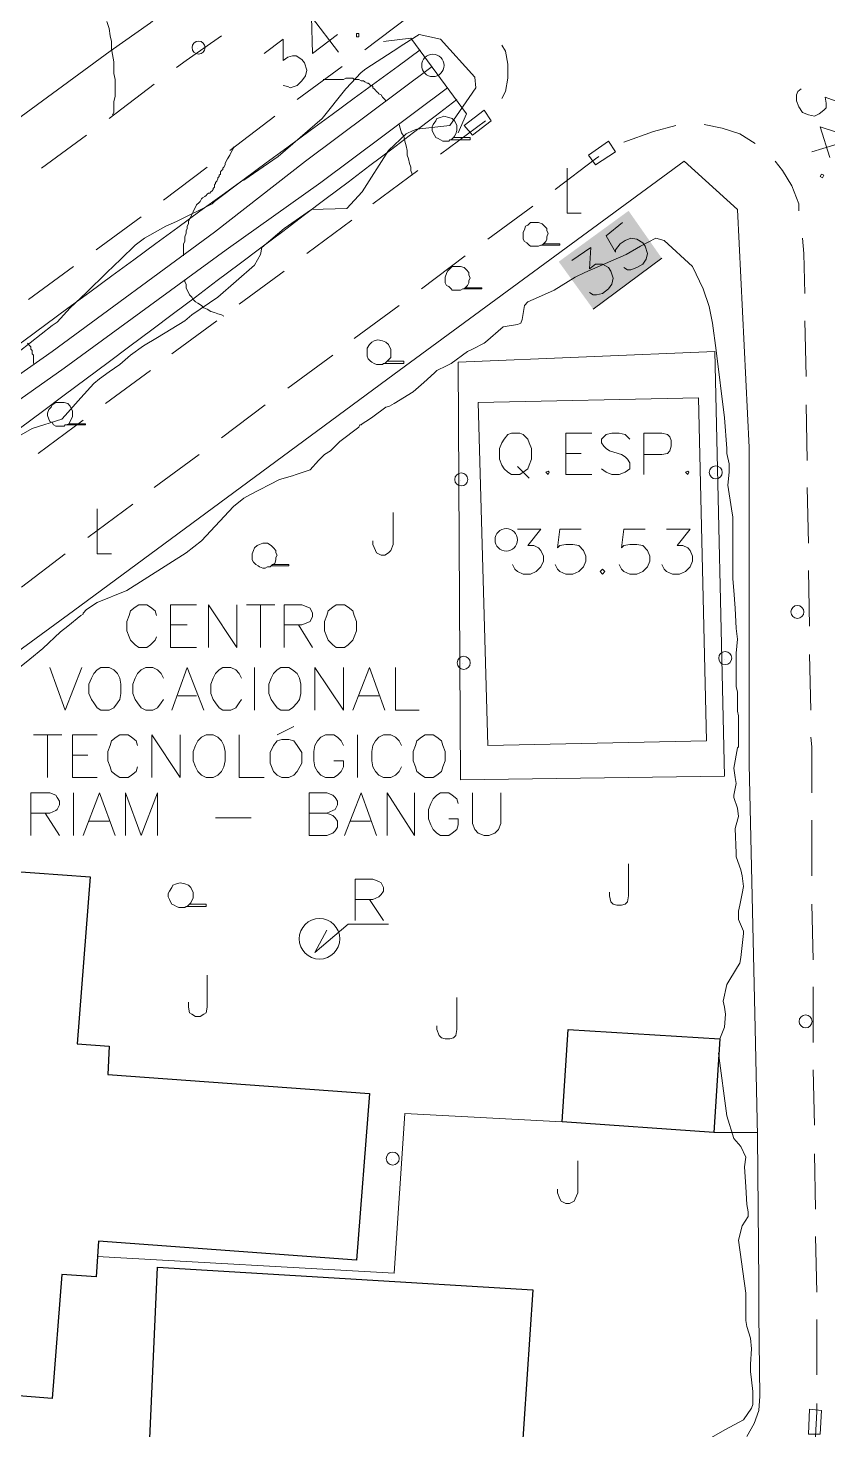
# Model space of a CAD drawing. Extents: x -2391 to 32076, y -11492 to 5852.
# Drawn here: x 4566.8 to 4624, y -953.5 to -853.2 of the extents above; entities that cross this region are included whole.
import ezdxf

# ---------------------------------------------------------------- set-up
doc = ezdxf.new("R2010")
doc.units = 0
doc.header["$LTSCALE"] = 7
for name, color, linetype in [('ALVE-CT', 3, 'CONTINUOUS'), ('PDF_A101 - EDIFICACAO', 7, 'CONTINUOUS'), ('PDF_A124 - MURO', 7, 'CONTINUOUS'), ('PDF_A133 - CANTEIRO_JARDIM_ESTUFA', 7, 'CONTINUOUS'), ('PDF_A134 - QUADRA_ESPORTES', 7, 'CONTINUOUS'), ('PDF_B215 - OUTRAS_ENTIDADES_PUBLICAS', 7, 'CONTINUOUS'), ('PDF_C301 - MEIO_FIO_2D', 7, 'CONTINUOUS'), ('PDF_C316 - BUEIRO', 7, 'CONTINUOUS'), ('PDF_C317 - BOCA_LOBO', 7, 'CONTINUOUS'), ('PDF_F601 - LIMITE_VEGETACAO', 7, 'CONTINUOUS'), ('PDF_F602 - ARVORE_ISOLADA', 7, 'CONTINUOUS'), ('PDF_G705 - CANAL', 7, 'CONTINUOUS'), ('PDF_H805 - RESERVATORIO', 7, 'CONTINUOUS'), ('PDF_I902 - LUMINARIA', 7, 'CONTINUOUS'), ('PDF_I903 - POSTE', 7, 'CONTINUOUS'), ('PDF_M1306 - SETA_INDICADORA_TEXTO', 7, 'CONTINUOUS'), ('PDF_N1401 - CURVA_MESTRA', 7, 'CONTINUOUS'), ('PDF_N1402 - CURVA_INTERMEDIARIA', 7, 'CONTINUOUS'), ('PDF_N1403 - COTA_DE_APARELHO', 7, 'CONTINUOUS')]:
    doc.layers.add(name, color=color, linetype=linetype)

msp = doc.modelspace()

# ---------------------------------------------------------------- linework, layer by layer
at = {"layer": 'ALVE-CT'}
msp.add_circle((4550.796, -1271.53), 500, dxfattribs=at)
at = {"layer": 'PDF_A101 - EDIFICACAO', "lineweight": 30}
for points in [[(4591.18, -929.404), (4590.249, -941.341), (4571.792, -939.987), (4571.623, -942.527), (4569.168, -942.357), (4568.49, -951.247), (4556.722, -950.316), (4557.399, -941.511), (4555.283, -941.341), (4557.315, -912.894), (4571.2, -913.91), (4570.268, -925.848), (4572.554, -926.017), (4572.47, -928.049)], [(4616.241, -925.509), (4615.817, -932.198), (4604.98, -931.436), (4605.404, -924.832)], [(4602.864, -943.458), (4602.017, -956.242), (4575.433, -954.634), (4576.025, -941.849)]]:
    msp.add_lwpolyline(points, close=True, dxfattribs=at)
at = {"layer": 'PDF_A124 - MURO', "lineweight": 9}
for points in [[(4382.208, -800.809), (4408.645, -832.125), (4442.68, -872.171), (4443.019, -872.595), (4446.49, -877.42), (4473.498, -914.757), (4488.906, -903.243), (4495.172, -910.778), (4523.28, -890.713), (4525.058, -889.443), (4541.652, -877.505), (4543.261, -876.404), (4545.97, -874.372), (4572.639, -854.815), (4575.517, -852.783), (4577.126, -851.513), (4600.07, -834.581), (4624.114, -816.547)], [(4618.188, -953.956), (4618.696, -953.025), (4619.035, -952.094), (4619.119, -951.078), (4619.035, -945.236), (4619.035, -942.95), (4618.95, -932.452), (4618.781, -924.747), (4618.357, -905.867), (4618.357, -883.177), (4617.511, -866.16), (4613.701, -862.689), (4592.958, -877.928), (4570.014, -894.861), (4520.401, -931.182)], [(4571.708, -941.088), (4592.958, -942.273), (4593.72, -930.843), (4604.98, -931.436)], [(4615.817, -932.198), (4618.95, -932.198)]]:
    msp.add_lwpolyline(points, dxfattribs=at)
msp.add_lwpolyline([(4597.53, -877.082), (4615.902, -876.32), (4616.579, -906.714), (4597.699, -906.968)], close=True, dxfattribs=at)
for centre, radius, start, end in [((12150.155, -11182.879), 12796.63, 126.1865297, 126.7465146), ((1588.017, 3108.483), 4979.148, 305.746913, 307.186131)]:
    msp.add_arc(centre, radius, start, end, dxfattribs=at)
at = {"layer": 'PDF_A133 - CANTEIRO_JARDIM_ESTUFA', "lineweight": 9}
for points in [[(4592.874, -887.834), (4592.874, -890.12), (4592.704, -890.543), (4592.535, -890.713), (4592.281, -890.882), (4592.027, -890.882), (4591.688, -890.713), (4591.604, -890.543), (4591.434, -890.12), (4591.434, -889.866)], [(4609.722, -912.979), (4609.722, -915.265), (4609.637, -915.688), (4609.468, -915.858), (4609.214, -915.942), (4608.875, -915.942), (4608.621, -915.858), (4608.452, -915.688), (4608.367, -915.265), (4608.367, -915.011)], [(4579.581, -920.938), (4579.581, -923.223), (4579.497, -923.647), (4579.327, -923.731), (4579.073, -923.901), (4578.735, -923.901), (4578.481, -923.731), (4578.311, -923.647), (4578.227, -923.223), (4578.227, -922.885)], [(4597.445, -922.546), (4597.445, -924.832), (4597.361, -925.255), (4597.191, -925.425), (4596.937, -925.509), (4596.599, -925.509), (4596.345, -925.425), (4596.175, -925.255), (4596.006, -924.832), (4596.006, -924.578)], [(4606.081, -934.23), (4606.081, -936.516), (4605.912, -936.939), (4605.827, -937.108), (4605.488, -937.278), (4605.234, -937.278), (4604.896, -937.108), (4604.811, -936.939), (4604.642, -936.516), (4604.642, -936.262)]]:
    msp.add_lwpolyline(points, dxfattribs=at)
at = {"layer": 'PDF_A134 - QUADRA_ESPORTES', "lineweight": 9}
for points in [[(4615.309, -904.174), (4614.717, -879.622), (4598.969, -879.96), (4599.647, -904.513)], [(4601.34, -882.162), (4601.086, -882.246), (4600.832, -882.585), (4600.663, -882.839), (4600.493, -883.262), (4600.493, -884.024), (4600.663, -884.447), (4600.832, -884.701), (4601.086, -884.955), (4601.34, -885.125), (4601.933, -885.125), (4602.187, -884.955), (4602.525, -884.701), (4602.61, -884.447), (4602.779, -884.024), (4602.779, -883.262), (4602.61, -882.839), (4602.525, -882.585), (4602.187, -882.246), (4601.933, -882.162)], [(4603.964, -884.871), (4603.795, -884.955), (4603.964, -885.125), (4604.049, -884.955)], [(4613.955, -884.871), (4613.785, -884.955), (4613.955, -885.125), (4614.039, -884.955)]]:
    msp.add_lwpolyline(points, close=True, dxfattribs=at)
for points in [[(4607.097, -885.125), (4605.234, -885.125), (4605.234, -882.162), (4607.097, -882.162)], [(4609.806, -882.585), (4609.468, -882.246), (4609.044, -882.162), (4608.536, -882.162), (4608.113, -882.246), (4607.774, -882.585), (4607.774, -882.839), (4607.944, -883.093), (4608.113, -883.262), (4608.367, -883.431), (4609.214, -883.685), (4609.468, -883.855), (4609.637, -884.024), (4609.806, -884.278), (4609.806, -884.701), (4609.468, -884.955), (4609.044, -885.125), (4608.536, -885.125), (4608.113, -884.955), (4607.774, -884.701)], [(4610.822, -885.125), (4610.822, -882.162), (4612.092, -882.162), (4612.515, -882.246), (4612.685, -882.416), (4612.769, -882.67), (4612.769, -883.093), (4612.685, -883.431), (4612.515, -883.601), (4612.092, -883.685), (4610.822, -883.685)], [(4605.234, -883.601), (4606.335, -883.601)], [(4601.763, -884.532), (4602.61, -885.379)]]:
    msp.add_lwpolyline(points, dxfattribs=at)
at = {"layer": 'PDF_B215 - OUTRAS_ENTIDADES_PUBLICAS', "lineweight": 9}
for points in [[(4575.941, -895.2), (4575.856, -894.861), (4575.517, -894.607), (4575.263, -894.438), (4574.671, -894.438), (4574.417, -894.607), (4574.078, -894.861), (4573.993, -895.2), (4573.824, -895.623), (4573.824, -896.3), (4573.993, -896.724), (4574.078, -896.978), (4574.417, -897.316), (4574.671, -897.486), (4575.263, -897.486), (4575.517, -897.316), (4575.856, -896.978), (4575.941, -896.724)], [(4578.819, -897.486), (4576.957, -897.486), (4576.957, -894.438), (4578.819, -894.438)], [(4579.666, -897.486), (4579.666, -894.438), (4581.698, -897.486), (4581.698, -894.438)], [(4582.375, -894.438), (4584.407, -894.438)], [(4583.391, -894.438), (4583.391, -897.486)], [(4585.084, -897.486), (4585.084, -894.438), (4586.354, -894.438), (4586.778, -894.607), (4586.947, -894.692), (4587.116, -895.03), (4587.116, -895.284), (4586.947, -895.623), (4586.778, -895.708), (4586.354, -895.877), (4585.084, -895.877)], [(4576.957, -895.877), (4578.142, -895.877)], [(4586.1, -895.877), (4587.116, -897.486)], [(4568.321, -898.925), (4569.422, -901.973), (4570.607, -898.925)], [(4576.449, -899.687), (4576.279, -899.348), (4576.025, -899.094), (4575.687, -898.925), (4575.179, -898.925), (4574.84, -899.094), (4574.586, -899.348), (4574.417, -899.687), (4574.247, -900.11), (4574.247, -900.788), (4574.417, -901.211), (4574.586, -901.465), (4574.84, -901.804), (4575.179, -901.973), (4575.687, -901.973), (4576.025, -901.804), (4576.279, -901.465), (4576.449, -901.211)], [(4577.041, -901.973), (4578.142, -898.925), (4579.327, -901.973)], [(4582.037, -899.687), (4581.867, -899.348), (4581.613, -899.094), (4581.275, -898.925), (4580.682, -898.925), (4580.428, -899.094), (4580.174, -899.348), (4580.005, -899.687), (4579.835, -900.11), (4579.835, -900.788), (4580.005, -901.211), (4580.174, -901.465), (4580.428, -901.804), (4580.682, -901.973), (4581.275, -901.973), (4581.613, -901.804), (4581.867, -901.465), (4582.037, -901.211)], [(4582.968, -898.925), (4582.968, -901.973)], [(4587.286, -901.973), (4587.286, -898.925), (4589.318, -901.973), (4589.318, -898.925)], [(4589.995, -901.973), (4591.18, -898.925), (4592.281, -901.973)], [(4593.043, -898.925), (4593.043, -901.973), (4594.736, -901.973)], [(4577.465, -900.957), (4578.819, -900.957)], [(4590.418, -900.957), (4591.858, -900.957)], [(4567.136, -903.751), (4569.168, -903.751)], [(4568.152, -903.751), (4568.152, -906.799)], [(4571.708, -906.799), (4569.93, -906.799), (4569.93, -903.751), (4571.708, -903.751)], [(4574.586, -904.513), (4574.501, -904.174), (4574.163, -903.92), (4573.909, -903.751), (4573.316, -903.751), (4573.062, -903.92), (4572.724, -904.174), (4572.639, -904.513), (4572.47, -904.936), (4572.47, -905.613), (4572.639, -906.037), (4572.724, -906.375), (4573.062, -906.629), (4573.316, -906.799), (4573.909, -906.799), (4574.163, -906.629), (4574.501, -906.375), (4574.586, -906.037)], [(4575.602, -906.799), (4575.602, -903.751), (4577.634, -906.799), (4577.634, -903.751)], [(4581.867, -903.751), (4581.867, -906.799), (4583.645, -906.799)], [(4584.576, -903.751), (4585.762, -903.158)], [(4589.318, -904.513), (4589.148, -904.174), (4588.894, -903.92), (4588.64, -903.751), (4588.048, -903.751), (4587.709, -903.92), (4587.455, -904.174), (4587.286, -904.513), (4587.201, -904.936), (4587.201, -905.613), (4587.286, -906.037), (4587.455, -906.375), (4587.709, -906.629), (4588.048, -906.799), (4588.64, -906.799), (4588.894, -906.629), (4589.148, -906.375), (4589.318, -906.037), (4589.318, -905.613), (4588.64, -905.613)], [(4590.334, -903.751), (4590.334, -906.799)], [(4593.466, -904.513), (4593.297, -904.174), (4593.043, -903.92), (4592.704, -903.751), (4592.196, -903.751), (4591.858, -903.92), (4591.604, -904.174), (4591.434, -904.513), (4591.35, -904.936), (4591.35, -905.613), (4591.434, -906.037), (4591.604, -906.375), (4591.858, -906.629), (4592.196, -906.799), (4592.704, -906.799), (4593.043, -906.629), (4593.297, -906.375), (4593.466, -906.037)], [(4569.93, -905.19), (4571.03, -905.19)], [(4566.966, -910.947), (4566.966, -907.899), (4568.321, -907.899), (4568.744, -908.069), (4568.829, -908.238), (4568.998, -908.492), (4568.998, -908.746), (4568.829, -909.085), (4568.744, -909.169), (4568.321, -909.339), (4566.966, -909.339)], [(4570.014, -907.899), (4570.014, -910.947)], [(4570.692, -910.947), (4571.877, -907.899), (4572.978, -910.947)], [(4573.739, -910.947), (4573.739, -907.899), (4574.84, -910.947), (4576.025, -907.899), (4576.025, -910.947)], [(4588.132, -909.339), (4588.556, -909.508), (4588.725, -909.677), (4588.894, -909.931), (4588.894, -910.355), (4588.725, -910.609), (4588.556, -910.778), (4588.132, -910.947), (4586.862, -910.947), (4586.862, -907.899), (4588.132, -907.899), (4588.556, -908.069), (4588.725, -908.238), (4588.894, -908.492), (4588.894, -908.746), (4588.725, -909.085), (4588.556, -909.169), (4588.132, -909.339), (4586.862, -909.339)], [(4589.402, -910.947), (4590.588, -907.899), (4591.688, -910.947)], [(4592.45, -910.947), (4592.45, -907.899), (4594.397, -910.947), (4594.397, -907.899)], [(4597.53, -908.661), (4597.445, -908.323), (4597.107, -908.069), (4596.853, -907.899), (4596.26, -907.899), (4596.006, -908.069), (4595.752, -908.323), (4595.583, -908.661), (4595.413, -909.085), (4595.413, -909.762), (4595.583, -910.185), (4595.752, -910.524), (4596.006, -910.778), (4596.26, -910.947), (4596.853, -910.947), (4597.107, -910.778), (4597.445, -910.524), (4597.53, -910.185), (4597.53, -909.762), (4596.853, -909.762)], [(4598.546, -907.899), (4598.546, -910.101), (4598.715, -910.524), (4598.969, -910.778), (4599.393, -910.947), (4599.731, -910.947), (4600.155, -910.778), (4600.409, -910.524), (4600.578, -910.101), (4600.578, -907.899)], [(4567.982, -909.339), (4568.998, -910.947)], [(4571.115, -909.931), (4572.554, -909.931)], [(4580.174, -909.677), (4582.714, -909.677)], [(4589.826, -909.931), (4591.265, -909.931)]]:
    msp.add_lwpolyline(points, dxfattribs=at)
for points in [[(4588.81, -894.438), (4588.556, -894.607), (4588.217, -894.861), (4588.132, -895.2), (4587.963, -895.623), (4587.963, -896.3), (4588.132, -896.724), (4588.217, -896.978), (4588.556, -897.316), (4588.81, -897.486), (4589.402, -897.486), (4589.656, -897.316), (4589.995, -896.978), (4590.08, -896.724), (4590.249, -896.3), (4590.249, -895.623), (4590.08, -895.2), (4589.995, -894.861), (4589.656, -894.607), (4589.402, -894.438)], [(4571.962, -898.925), (4571.708, -899.094), (4571.454, -899.348), (4571.284, -899.687), (4571.115, -900.11), (4571.115, -900.788), (4571.284, -901.211), (4571.454, -901.465), (4571.708, -901.804), (4571.962, -901.973), (4572.554, -901.973), (4572.893, -901.804), (4573.147, -901.465), (4573.316, -901.211), (4573.401, -900.788), (4573.401, -900.11), (4573.316, -899.687), (4573.147, -899.348), (4572.893, -899.094), (4572.554, -898.925)], [(4584.83, -898.925), (4584.576, -899.094), (4584.322, -899.348), (4584.153, -899.687), (4583.984, -900.11), (4583.984, -900.788), (4584.153, -901.211), (4584.322, -901.465), (4584.576, -901.804), (4584.83, -901.973), (4585.423, -901.973), (4585.677, -901.804), (4586.016, -901.465), (4586.185, -901.211), (4586.27, -900.788), (4586.27, -900.11), (4586.185, -899.687), (4586.016, -899.348), (4585.677, -899.094), (4585.423, -898.925)], [(4579.497, -903.751), (4579.158, -903.92), (4578.904, -904.174), (4578.735, -904.513), (4578.565, -904.936), (4578.565, -905.613), (4578.735, -906.037), (4578.904, -906.375), (4579.158, -906.629), (4579.497, -906.799), (4580.005, -906.799), (4580.343, -906.629), (4580.597, -906.375), (4580.767, -906.037), (4580.851, -905.613), (4580.851, -904.936), (4580.767, -904.513), (4580.597, -904.174), (4580.343, -903.92), (4580.005, -903.751)], [(4595.159, -903.751), (4594.905, -903.92), (4594.567, -904.174), (4594.482, -904.513), (4594.313, -904.936), (4594.313, -905.613), (4594.482, -906.037), (4594.567, -906.375), (4594.905, -906.629), (4595.159, -906.799), (4595.752, -906.799), (4596.006, -906.629), (4596.345, -906.375), (4596.429, -906.037), (4596.599, -905.613), (4596.599, -904.936), (4596.429, -904.513), (4596.345, -904.174), (4596.006, -903.92), (4595.752, -903.751)], [(4584.915, -904.089), (4584.576, -904.174), (4584.322, -904.513), (4584.068, -905.021), (4584.068, -905.783), (4584.322, -906.375), (4584.576, -906.629), (4584.915, -906.799), (4585.423, -906.799), (4585.762, -906.629), (4586.016, -906.375), (4586.354, -905.783), (4586.354, -905.021), (4586.016, -904.513), (4585.762, -904.174), (4585.423, -904.089)]]:
    msp.add_lwpolyline(points, close=True, dxfattribs=at)
at = {"layer": 'PDF_C301 - MEIO_FIO_2D', "lineweight": 9}
for points in [[(4593.974, -852.36), (4590.842, -854.73)], [(4577.38, -856), (4578.057, -855.492), (4580.597, -853.715)], [(4600.663, -858.202), (4600.917, -857.694), (4601.086, -856.762), (4601.086, -855.746), (4600.917, -854.815), (4600.663, -854.392)], [(4589.233, -855.916), (4586.016, -858.286)], [(4572.554, -859.641), (4575.771, -857.186)], [(4584.407, -859.472), (4581.19, -861.927)], [(4596.26, -862.181), (4599.477, -859.81)], [(4609.383, -861.334), (4611.5, -860.572), (4613.108, -860.149)], [(4615.14, -860.064), (4616.41, -860.318), (4617.68, -860.742), (4618.781, -861.419)], [(4567.728, -863.197), (4570.946, -860.826)], [(4604.472, -864.721), (4607.351, -862.52), (4607.605, -862.35)], [(4620.22, -862.689), (4620.728, -863.366), (4621.405, -864.467), (4621.913, -865.737), (4621.913, -866.245)], [(4579.581, -863.112), (4576.449, -865.483)], [(4591.434, -865.737), (4594.651, -863.366)], [(4574.84, -866.668), (4571.623, -869.039)], [(4599.647, -868.277), (4602.864, -865.906)], [(4586.693, -869.293), (4589.91, -866.922)], [(4622.167, -868.192), (4622.252, -869.293), (4622.336, -872.171)], [(4594.905, -871.833), (4598.038, -869.462)], [(4570.014, -870.224), (4566.797, -872.595)], [(4581.867, -872.933), (4585.084, -870.563)], [(4590.08, -875.388), (4593.297, -873.018)], [(4577.041, -876.489), (4580.259, -874.118)], [(4622.336, -874.118), (4622.421, -878.098)], [(4585.338, -878.944), (4588.556, -876.574)], [(4572.3, -880.045), (4575.517, -877.674)], [(4580.597, -882.5), (4583.73, -880.13)], [(4622.421, -880.13), (4622.506, -884.109)], [(4567.474, -883.601), (4570.692, -881.23)], [(4575.771, -886.056), (4578.989, -883.685)], [(4622.506, -886.056), (4622.59, -890.035)], [(4571.03, -889.612), (4574.247, -887.241)], [(4566.289, -893.168), (4569.422, -890.797)], [(4622.59, -891.983), (4622.675, -895.962)], [(4622.675, -897.994), (4622.76, -901.973)], [(4622.76, -903.92), (4622.844, -904.597), (4622.844, -907.899)], [(4622.844, -909.847), (4622.844, -913.826)], [(4622.844, -915.858), (4622.929, -919.837)], [(4622.929, -921.784), (4622.929, -925.763)], [(4622.929, -927.711), (4623.014, -931.69)], [(4623.014, -933.722), (4623.098, -937.701)], [(4623.098, -939.648), (4623.183, -943.627)], [(4623.183, -945.575), (4623.183, -949.554)], [(4623.183, -945.575), (4623.183, -945.575)], [(4623.183, -951.586), (4623.183, -952.178), (4623.098, -953.956), (4622.76, -955.48)]]:
    msp.add_lwpolyline(points, dxfattribs=at)
at = {"layer": 'PDF_C316 - BUEIRO', "lineweight": 9}
msp.add_lwpolyline([(4592.196, -854.138), (4594.143, -853.884), (4598.123, -859.302), (4597.53, -860.657)], dxfattribs=at)
at = {"layer": 'PDF_C317 - BOCA_LOBO', "lineweight": 9}
for points in [[(4599.393, -859.048), (4597.953, -860.149), (4598.546, -860.826), (4599.901, -859.81)], [(4608.282, -861.25), (4606.843, -862.266), (4607.351, -862.943), (4608.79, -862.012)], [(4622.675, -952.009), (4622.59, -953.787), (4623.437, -953.787), (4623.522, -952.094)]]:
    msp.add_lwpolyline(points, close=True, dxfattribs=at)
at = {"layer": 'PDF_F601 - LIMITE_VEGETACAO', "lineweight": 9}
for points in [[(4572.808, -859.387), (4572.893, -859.218), (4572.893, -858.794), (4572.893, -858.456), (4572.978, -858.032), (4572.978, -857.694), (4572.978, -857.27), (4572.978, -856.847), (4572.893, -856.424), (4572.893, -856), (4572.893, -855.577), (4572.808, -855.069), (4572.724, -854.646), (4572.724, -854.138), (4572.639, -853.715), (4572.554, -853.207), (4572.385, -852.699)], [(4587.878, -856.847), (4588.048, -856.847), (4588.302, -856.847), (4588.64, -856.847), (4588.894, -856.847), (4589.064, -856.847), (4589.318, -856.847), (4589.487, -856.762), (4589.656, -856.762), (4589.826, -856.762), (4589.995, -856.762), (4590.08, -856.847), (4590.249, -856.847), (4590.334, -856.847), (4590.418, -856.847), (4590.588, -856.932), (4590.672, -856.932), (4590.757, -856.932), (4590.842, -857.016), (4591.011, -857.101), (4591.096, -857.101), (4591.18, -857.186), (4591.265, -857.27), (4591.35, -857.27), (4591.434, -857.355), (4591.434, -857.44), (4591.519, -857.524), (4591.604, -857.609), (4591.688, -857.694), (4591.773, -857.778), (4591.858, -857.863), (4592.027, -857.948), (4592.112, -858.117), (4592.281, -858.286), (4592.366, -858.371)], [(4594.228, -863.705), (4594.228, -863.62), (4594.143, -863.366), (4594.143, -863.112), (4594.059, -862.858), (4593.974, -862.52), (4593.889, -862.266), (4593.889, -861.927), (4593.805, -861.588), (4593.72, -861.25), (4593.635, -860.911), (4593.466, -860.657), (4593.381, -860.318), (4593.297, -860.064)], [(4577.888, -869.462), (4577.888, -869.208), (4577.888, -869.039), (4577.888, -868.869), (4577.888, -868.615), (4577.973, -868.446), (4577.973, -868.277), (4577.973, -868.107), (4578.057, -867.853), (4578.057, -867.684), (4578.142, -867.515), (4578.142, -867.345), (4578.227, -867.176), (4578.227, -867.007), (4578.311, -866.837), (4578.396, -866.668), (4578.481, -866.499), (4578.565, -866.329), (4578.65, -866.16), (4578.735, -865.991), (4578.819, -865.821), (4578.989, -865.652), (4579.073, -865.567), (4579.158, -865.398), (4579.243, -865.313), (4579.412, -865.229), (4579.497, -865.144), (4579.581, -865.059), (4579.666, -864.975), (4579.751, -864.975), (4579.835, -864.89), (4579.92, -864.805), (4580.005, -864.721), (4580.005, -864.636), (4580.089, -864.551), (4580.089, -864.382), (4580.174, -864.297), (4580.174, -864.213), (4580.259, -864.128), (4580.343, -863.959), (4580.343, -863.874), (4580.428, -863.789), (4580.428, -863.705), (4580.513, -863.62), (4580.513, -863.451), (4580.597, -863.366), (4580.682, -863.282), (4580.682, -863.197), (4580.767, -863.112), (4580.851, -862.943), (4580.851, -862.858), (4580.936, -862.689), (4581.021, -862.52), (4581.19, -862.266), (4581.275, -862.096), (4581.444, -861.758), (4581.444, -861.673)], [(4580.767, -873.78), (4580.597, -873.695), (4580.343, -873.61), (4580.089, -873.526), (4579.835, -873.441), (4579.581, -873.272), (4579.327, -873.187), (4579.158, -873.018), (4578.904, -872.849), (4578.735, -872.764), (4578.565, -872.595), (4578.481, -872.425), (4578.311, -872.256), (4578.227, -872.087), (4578.142, -871.917), (4578.057, -871.748), (4578.057, -871.494), (4577.973, -871.325), (4577.973, -871.24)], [(4566.712, -875.727), (4566.797, -875.812), (4566.882, -875.896), (4566.966, -875.981), (4566.966, -876.066), (4566.966, -876.15), (4567.051, -876.235), (4567.051, -876.32), (4567.051, -876.404), (4567.051, -876.489), (4567.136, -876.574), (4567.136, -876.658), (4567.136, -876.828), (4567.136, -876.912), (4567.136, -877.082), (4567.136, -877.166)]]:
    msp.add_lwpolyline(points, dxfattribs=at)
at = {"layer": 'PDF_F602 - ARVORE_ISOLADA', "lineweight": 9}
for points in [[(4597.191, -860.996), (4597.022, -861.165), (4596.937, -861.165), (4596.853, -861.25), (4596.683, -861.25), (4596.429, -861.25), (4596.26, -861.165), (4596.091, -861.08), (4595.921, -860.996), (4595.837, -860.826), (4595.752, -860.657), (4595.667, -860.488), (4595.667, -860.234), (4595.752, -860.064), (4595.921, -859.81), (4596.006, -859.641), (4596.26, -859.556), (4596.514, -859.472), (4596.853, -859.556), (4597.107, -859.641), (4597.276, -859.81), (4597.361, -859.98), (4597.445, -860.149), (4597.445, -860.318), (4597.445, -860.488), (4597.361, -860.742), (4597.276, -860.911), (4597.191, -860.996), (4597.022, -861.165), (4598.377, -861.165), (4598.377, -860.996)], [(4603.626, -868.615), (4603.541, -868.7), (4603.456, -868.7), (4603.287, -868.785), (4603.118, -868.785), (4602.948, -868.785), (4602.694, -868.785), (4602.61, -868.7), (4602.441, -868.531), (4602.271, -868.446), (4602.187, -868.277), (4602.187, -868.023), (4602.187, -867.769), (4602.271, -867.599), (4602.356, -867.345), (4602.525, -867.261), (4602.694, -867.091), (4602.948, -867.091), (4603.287, -867.091), (4603.541, -867.176), (4603.71, -867.345), (4603.88, -867.515), (4603.88, -867.684), (4603.964, -867.853), (4603.88, -868.107), (4603.88, -868.277), (4603.795, -868.446), (4603.626, -868.615), (4603.541, -868.7), (4604.811, -868.7), (4604.811, -868.615)], [(4598.038, -871.748), (4597.953, -871.833), (4597.869, -871.833), (4597.699, -871.917), (4597.53, -871.917), (4597.361, -871.917), (4597.107, -871.917), (4597.022, -871.833), (4596.853, -871.663), (4596.683, -871.579), (4596.599, -871.409), (4596.599, -871.155), (4596.599, -870.986), (4596.683, -870.732), (4596.768, -870.563), (4596.937, -870.393), (4597.107, -870.224), (4597.361, -870.224), (4597.699, -870.224), (4597.953, -870.309), (4598.123, -870.478), (4598.292, -870.647), (4598.292, -870.817), (4598.377, -871.071), (4598.292, -871.24), (4598.292, -871.409), (4598.207, -871.579), (4598.038, -871.748), (4597.953, -871.833), (4599.223, -871.833), (4599.223, -871.748)], [(4592.45, -876.997), (4592.281, -877.166), (4592.196, -877.166), (4592.112, -877.251), (4591.942, -877.251), (4591.688, -877.251), (4591.519, -877.166), (4591.35, -877.082), (4591.265, -876.997), (4591.096, -876.828), (4591.011, -876.658), (4591.011, -876.489), (4591.011, -876.235), (4591.011, -876.066), (4591.18, -875.812), (4591.35, -875.642), (4591.519, -875.558), (4591.773, -875.473), (4592.112, -875.558), (4592.366, -875.642), (4592.535, -875.812), (4592.62, -875.981), (4592.704, -876.15), (4592.704, -876.32), (4592.704, -876.574), (4592.704, -876.743), (4592.535, -876.912), (4592.45, -876.997), (4592.281, -877.166), (4593.635, -877.166), (4593.635, -876.997)], [(4569.676, -881.484), (4569.506, -881.569), (4569.422, -881.569), (4569.337, -881.654), (4569.168, -881.654), (4568.914, -881.654), (4568.744, -881.654), (4568.575, -881.569), (4568.49, -881.4), (4568.321, -881.315), (4568.236, -881.146), (4568.152, -880.892), (4568.152, -880.722), (4568.236, -880.468), (4568.406, -880.299), (4568.49, -880.13), (4568.744, -879.96), (4568.998, -879.96), (4569.337, -879.96), (4569.591, -880.045), (4569.76, -880.214), (4569.845, -880.384), (4569.93, -880.553), (4569.93, -880.807), (4569.93, -880.976), (4569.845, -881.146), (4569.76, -881.315), (4569.676, -881.484), (4569.506, -881.569), (4570.861, -881.569), (4570.861, -881.484)], [(4584.238, -891.559), (4584.153, -891.644), (4584.068, -891.729), (4583.899, -891.729), (4583.73, -891.813), (4583.56, -891.813), (4583.306, -891.729), (4583.222, -891.644), (4583.053, -891.559), (4582.883, -891.39), (4582.799, -891.221), (4582.799, -890.967), (4582.799, -890.797), (4582.883, -890.543), (4582.968, -890.374), (4583.137, -890.205), (4583.306, -890.12), (4583.56, -890.035), (4583.899, -890.035), (4584.153, -890.205), (4584.322, -890.374), (4584.492, -890.543), (4584.492, -890.713), (4584.576, -890.882), (4584.492, -891.051), (4584.492, -891.221), (4584.407, -891.475), (4584.238, -891.559), (4584.153, -891.644), (4585.423, -891.644), (4585.423, -891.559)], [(4578.311, -915.858), (4578.142, -916.027), (4578.057, -916.027), (4577.973, -916.112), (4577.803, -916.112), (4577.549, -916.112), (4577.38, -916.027), (4577.211, -915.942), (4577.041, -915.858), (4576.957, -915.688), (4576.872, -915.519), (4576.787, -915.35), (4576.787, -915.096), (4576.872, -914.926), (4577.041, -914.672), (4577.126, -914.503), (4577.38, -914.418), (4577.634, -914.334), (4577.973, -914.418), (4578.227, -914.503), (4578.396, -914.672), (4578.481, -914.842), (4578.565, -915.011), (4578.565, -915.18), (4578.565, -915.434), (4578.481, -915.604), (4578.396, -915.773), (4578.311, -915.858), (4578.142, -916.027), (4579.497, -916.027), (4579.497, -915.858)]]:
    msp.add_lwpolyline(points, close=True, dxfattribs=at)
at = {"layer": 'PDF_G705 - CANAL', "lineweight": 13}
for points in [[(4495.595, -930.928), (4503.807, -923.816), (4505.501, -922.546), (4510.242, -918.99), (4522.772, -909.762), (4538.519, -898.248), (4554.013, -886.479), (4568.49, -876.32), (4580.089, -867.769), (4586.608, -862.689), (4595.667, -855.916)], [(4596.768, -857.44), (4587.709, -864.213), (4580.936, -869.039), (4569.337, -877.505), (4554.944, -887.665), (4539.366, -899.433), (4523.619, -910.947), (4511.088, -920.176), (4506.262, -923.477), (4504.654, -924.832), (4496.357, -931.944)]]:
    msp.add_lwpolyline(points, dxfattribs=at)
at = {"layer": 'PDF_H805 - RESERVATORIO', "lineweight": 9}
for points in [[(4590.164, -917.043), (4590.164, -914.08), (4591.434, -914.08), (4591.858, -914.249), (4592.027, -914.334), (4592.196, -914.672), (4592.196, -914.926), (4592.027, -915.18), (4591.858, -915.35), (4591.434, -915.519), (4590.164, -915.519)], [(4591.18, -915.519), (4592.196, -917.043)]]:
    msp.add_lwpolyline(points, dxfattribs=at)
msp.add_circle((4587.608, -918.342), 1.452, dxfattribs=at)
at = {"layer": 'PDF_I902 - LUMINARIA', "lineweight": 9}
for points in [[(4578.904, -854.646), (4578.904, -854.646)], [(4597.699, -885.548), (4597.699, -885.548)], [(4615.902, -885.04), (4615.902, -885.04)], [(4621.744, -895.03), (4621.744, -895.03)], [(4597.869, -898.671), (4597.869, -898.671)], [(4616.579, -898.332), (4616.579, -898.332)], [(4622.336, -924.324), (4622.336, -924.324)], [(4592.789, -934.145), (4592.789, -934.145)]]:
    msp.add_lwpolyline(points, dxfattribs=at)
for centre in [(4578.958, -854.566), (4615.958, -884.962), (4597.754, -885.47), (4621.8, -894.953), (4616.635, -898.255), (4597.924, -898.593), (4622.392, -924.248), (4592.844, -934.069)]:
    msp.add_circle(centre, 0.466, dxfattribs=at)
at = {"layer": 'PDF_I903 - POSTE', "lineweight": 9}
for points in [[(4606.335, -866.414), (4605.319, -866.414), (4605.319, -863.197)], [(4572.724, -890.797), (4571.708, -890.797), (4571.708, -887.58)]]:
    msp.add_lwpolyline(points, dxfattribs=at)
at = {"layer": 'PDF_M1306 - SETA_INDICADORA_TEXTO', "lineweight": 9}
msp.add_lwpolyline([(4592.535, -917.297), (4589.656, -917.297), (4587.286, -919.329), (4588.132, -917.72)], dxfattribs=at)
at = {"layer": 'PDF_N1401 - CURVA_MESTRA', "lineweight": 20}
for points in [[(4609.298, -867.091), (4608.113, -868.023), (4608.79, -869.208), (4608.79, -869.039), (4609.129, -868.615), (4609.468, -868.361), (4609.891, -868.192), (4610.314, -868.277), (4610.738, -868.531), (4610.907, -868.785), (4611.076, -869.293), (4610.992, -869.716), (4610.738, -870.055), (4610.314, -870.309), (4609.891, -870.478), (4609.637, -870.478), (4609.383, -870.309)], [(4616.241, -925.933), (4616.241, -925.509), (4616.579, -924.663), (4616.664, -923.731), (4616.579, -923.223), (4616.495, -922.8), (4616.749, -921.615), (4617.511, -920.345), (4617.68, -920.091), (4617.765, -919.668), (4617.934, -917.974), (4617.934, -917.89), (4617.934, -917.805), (4617.595, -916.958), (4617.595, -916.366), (4617.68, -915.942), (4617.849, -915.096), (4617.934, -914.588), (4617.849, -913.826), (4617.765, -913.402), (4617.426, -912.471), (4617.426, -912.217), (4617.341, -910.439), (4617.426, -910.185), (4617.595, -909.593), (4617.511, -909), (4617.257, -908.238), (4617.257, -908.069), (4617.426, -907.222), (4617.341, -906.799), (4617.257, -906.121), (4617.511, -904.682), (4617.595, -904.597), (4617.595, -904.513), (4617.595, -902.989), (4617.595, -902.396), (4617.511, -902.058), (4617.511, -901.634), (4617.511, -900.872), (4617.511, -900.703), (4617.426, -900.28), (4617.426, -899.602), (4617.426, -898.671), (4617.426, -897.909), (4617.511, -896.893), (4617.426, -896.131), (4617.341, -894.692), (4617.257, -893.422), (4617.172, -892.575), (4617.172, -891.898), (4617.172, -889.527), (4617.172, -888.173), (4617.087, -887.58), (4616.833, -885.887), (4616.918, -884.955), (4616.918, -884.363), (4616.749, -883.601), (4616.749, -883.262), (4616.579, -881.061), (4615.987, -876.235), (4615.733, -874.288), (4615.479, -873.103), (4615.055, -871.833), (4614.293, -870.224), (4612.262, -868.361), (4611.669, -868.192), (4610.568, -868.785), (4609.552, -869.377), (4606.589, -870.647), (4605.912, -870.986), (4604.388, -871.917), (4603.287, -872.425), (4602.525, -872.764), (4602.271, -873.018), (4602.102, -874.034), (4602.017, -874.288), (4601.763, -874.372), (4600.747, -874.542), (4599.477, -875.642), (4599.393, -875.727), (4598.546, -876.15), (4598.207, -876.32), (4597.022, -877.166), (4596.683, -877.336), (4596.006, -877.674), (4595.837, -877.844), (4595.075, -878.521), (4594.313, -879.198), (4592.958, -880.045), (4592.62, -880.214), (4592.366, -880.299), (4591.434, -880.976), (4591.18, -881.146), (4590.672, -881.484), (4590.588, -881.569), (4590.503, -881.569), (4590.418, -881.738), (4589.064, -882.754), (4588.556, -883.262), (4588.386, -883.431), (4587.963, -883.685), (4587.54, -884.109), (4586.947, -884.786), (4585.931, -885.125), (4585.677, -885.209), (4584.746, -885.463), (4582.629, -886.564), (4582.206, -886.818), (4581.444, -887.411), (4579.158, -889.866), (4578.057, -890.713), (4573.824, -893.422), (4571.708, -894.268), (4570.946, -894.776), (4570.692, -895.03), (4570.692, -895.115), (4570.522, -895.2), (4569.591, -895.962), (4569.083, -896.385), (4567.813, -897.57), (4566.882, -898.332), (4566.035, -899.01)], [(4605.658, -869.801), (4607.012, -868.869), (4606.928, -870.393), (4607.351, -870.055), (4607.69, -870.055), (4607.859, -870.055), (4608.282, -870.309), (4608.452, -870.563), (4608.621, -871.071), (4608.536, -871.494), (4608.282, -871.833), (4607.859, -872.171), (4607.436, -872.256), (4607.182, -872.256), (4606.928, -872.087)], [(4613.108, -955.48), (4616.664, -953.448), (4617.934, -952.771), (4618.527, -951.924), (4618.611, -951.67), (4618.611, -950.739), (4618.527, -949.893), (4618.442, -949.3), (4618.442, -948.792), (4618.527, -947.691), (4618.442, -946.929), (4618.188, -946.083), (4618.103, -945.659), (4618.103, -943.712), (4617.595, -939.902), (4617.849, -938.886), (4618.273, -938.209), (4618.273, -937.87), (4618.188, -937.362), (4618.103, -936.092), (4618.019, -934.653), (4618.103, -933.976), (4617.765, -933.214), (4617.257, -932.621), (4616.749, -931.013), (4616.156, -926.525)]]:
    msp.add_lwpolyline(points, dxfattribs=at)
at = {"layer": 'PDF_N1401 - CURVA_MESTRA', "color": 7, "lineweight": 0, "true_color": 0xffffff}
msp.add_lwpolyline([(4607.182, -873.272), (4612.092, -869.631)], dxfattribs=at)
at = {"layer": 'PDF_N1401 - CURVA_MESTRA', "color": 7, "true_color": 0xffffff, "transparency": 33554559}
for points in [[(4604.726, -869.885), (4609.722, -866.245), (4607.182, -873.272)], [(4609.722, -866.245), (4607.182, -873.272), (4612.092, -869.631)]]:
    msp.add_solid(points, dxfattribs=at)
at = {"layer": 'PDF_N1402 - CURVA_INTERMEDIARIA', "lineweight": 9}
msp.add_lwpolyline([(4566.12, -876.32), (4568.49, -874.457), (4568.829, -874.203), (4569.76, -873.187), (4570.946, -872.087), (4572.385, -870.647), (4573.401, -869.716), (4574.417, -868.7), (4575.094, -868.192), (4576.618, -867.345), (4577.38, -867.007), (4579.92, -865.737), (4580.089, -865.567), (4582.121, -864.043), (4582.206, -864.043), (4584.661, -862.35), (4587.794, -859.641), (4589.487, -857.524), (4590.588, -856.339), (4590.926, -856.085), (4592.874, -854.815), (4593.635, -854.307), (4594.736, -853.63), (4596.26, -853.969), (4598.715, -856.678), (4598.8, -857.44), (4596.937, -860.149), (4594.567, -860.403), (4594.313, -860.488), (4593.805, -860.742), (4592.535, -861.927), (4590.672, -864.89), (4589.572, -866.075), (4587.032, -866.16), (4585.084, -867.515), (4583.476, -868.869), (4583.391, -869.377), (4582.968, -870.139), (4580.343, -872.425), (4578.481, -873.695), (4577.973, -874.118), (4576.025, -875.304), (4575.009, -875.896), (4574.078, -876.574), (4573.316, -877.251), (4572.554, -877.759), (4571.877, -878.267), (4571.454, -878.606), (4570.522, -879.622), (4569.422, -880.892), (4569.168, -881.146), (4567.051, -881.823), (4564.85, -883.093)], dxfattribs=at)
at = {"layer": 'PDF_N1403 - COTA_DE_APARELHO', "lineweight": 9}
for points in [[(4588.979, -854.9), (4587.032, -852.36), (4587.116, -854.984), (4588.894, -853.63)], [(4583.645, -854.984), (4585, -853.969), (4585, -855.492), (4585.338, -855.238), (4585.677, -855.154), (4585.931, -855.154), (4586.354, -855.408), (4586.524, -855.662), (4586.693, -856.17), (4586.608, -856.593), (4586.354, -856.932), (4586.016, -857.27), (4585.508, -857.44), (4585.338, -857.355), (4585, -857.27)], [(4624.707, -857.016), (4625.215, -858.625), (4623.776, -858.117), (4623.86, -858.54), (4623.86, -858.879), (4623.691, -859.048), (4623.352, -859.302), (4623.014, -859.472), (4622.59, -859.387), (4622.167, -859.218), (4621.913, -858.794), (4621.744, -858.371), (4621.744, -857.948), (4621.829, -857.694), (4622.082, -857.524)], [(4622.844, -862.012), (4625.977, -861.08), (4623.437, -860.234), (4624.114, -862.435)], [(4601.763, -889.019), (4603.456, -889.019), (4602.525, -890.205), (4602.948, -890.205), (4603.287, -890.374), (4603.456, -890.543), (4603.626, -890.967), (4603.626, -891.305), (4603.456, -891.729), (4603.118, -892.067), (4602.694, -892.237), (4602.187, -892.237), (4601.763, -892.067), (4601.594, -891.898), (4601.425, -891.559)], [(4606.335, -889.019), (4604.811, -889.019), (4604.642, -890.374), (4604.811, -890.205), (4605.234, -890.12), (4605.742, -890.12), (4606.166, -890.205), (4606.504, -890.543), (4606.674, -890.967), (4606.674, -891.305), (4606.504, -891.729), (4606.166, -892.067), (4605.742, -892.237), (4605.234, -892.237), (4604.811, -892.067), (4604.642, -891.898), (4604.472, -891.559)], [(4610.907, -889.019), (4609.383, -889.019), (4609.214, -890.374), (4609.383, -890.205), (4609.806, -890.12), (4610.314, -890.12), (4610.738, -890.205), (4611.076, -890.543), (4611.246, -890.967), (4611.246, -891.305), (4611.076, -891.729), (4610.738, -892.067), (4610.314, -892.237), (4609.806, -892.237), (4609.383, -892.067), (4609.214, -891.898), (4609.044, -891.559)], [(4612.431, -889.019), (4614.124, -889.019), (4613.193, -890.205), (4613.616, -890.205), (4613.955, -890.374), (4614.124, -890.543), (4614.293, -890.967), (4614.293, -891.305), (4614.124, -891.729), (4613.785, -892.067), (4613.362, -892.237), (4612.854, -892.237), (4612.431, -892.067), (4612.262, -891.898), (4612.092, -891.559)]]:
    msp.add_lwpolyline(points, dxfattribs=at)
for points in [[(4590.249, -853.545), (4590.249, -853.799), (4590.418, -853.799), (4590.418, -853.545)], [(4623.691, -863.705), (4623.522, -863.62), (4623.437, -863.789), (4623.606, -863.874)], [(4607.859, -891.898), (4607.69, -892.067), (4607.859, -892.237), (4608.028, -892.067)]]:
    msp.add_lwpolyline(points, close=True, dxfattribs=at)
for centre in [(4595.722, -855.836), (4600.972, -889.788)]:
    msp.add_circle(centre, 0.804, dxfattribs=at)

doc.saveas('drawing.dxf')
